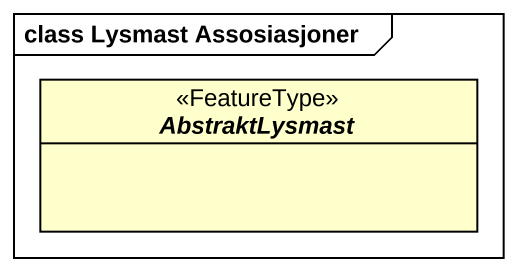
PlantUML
@startuml
mainframe class Lysmast Assosiasjoner
hide circle
hide empty members
abstract class AbstraktLysmast <<FeatureType>>
@enduml
